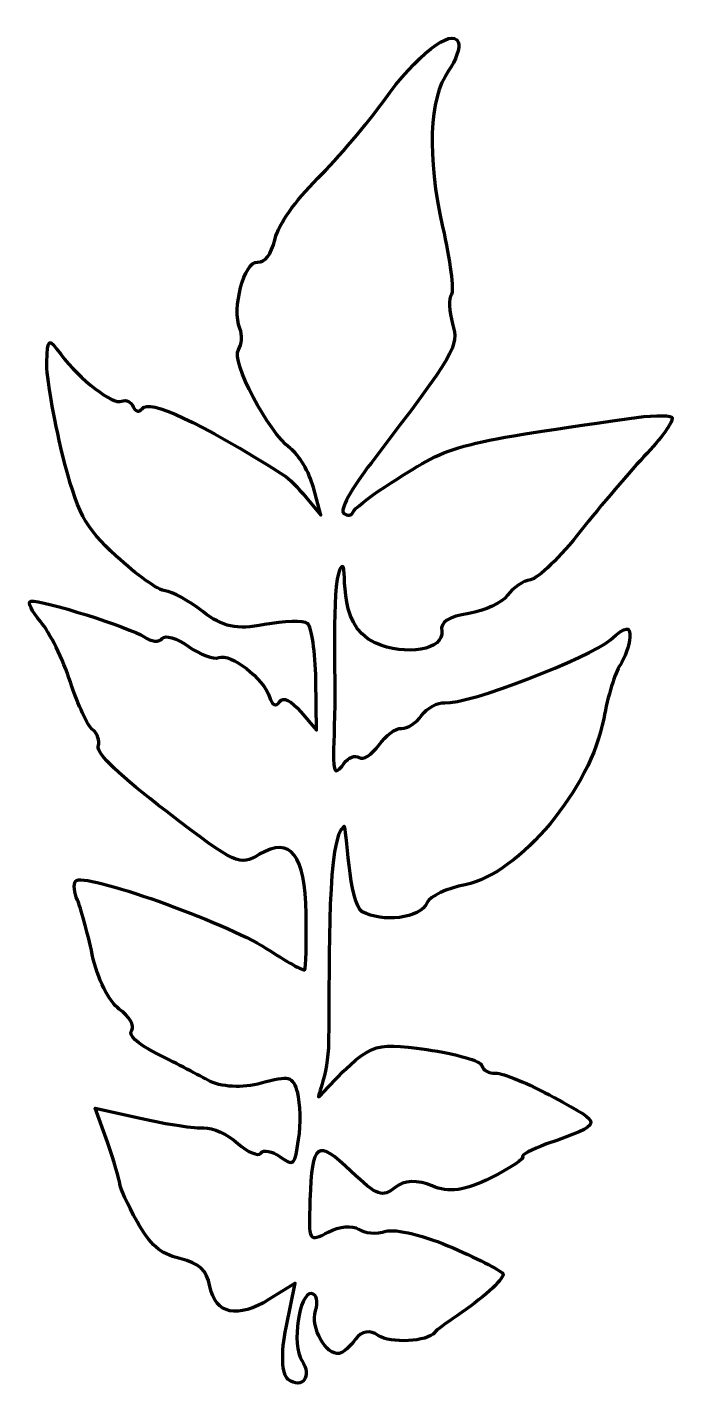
# Model space of a CAD drawing. Header units: centimetres. Extents: x -3.8 to 3.8, y -7.9 to 7.9.
import ezdxf

# ---------------------------------------------------------------- set-up
doc = ezdxf.new("R2010")
doc.units = ezdxf.units.CM
doc.header["$MEASUREMENT"] = 0
doc.layers.add('Layer 1', color=7, linetype='Continuous')

msp = doc.modelspace()

# ---------------------------------------------------------------- linework, layer by layer
at = {"layer": 'Layer 1', "color": 56, "lineweight": 100}
msp.add_open_spline([(1.18609, -6.23688), (0.86565, -6.09704), (0.51533, -6.01049), (0.40761, -6.04454), (0.40761, -6.04454), (0.29988, -6.07859), (0.1566, -6.06703), (0.0892, -6.01885), (0.0892, -6.01885), (0.02181, -5.97067), (-0.13669, -5.98608), (-0.26301, -6.05309), (-0.26301, -6.05309), (-0.48924, -6.17309), (-0.49242, -6.16757), (-0.475, -5.68391), (-0.475, -5.68391), (-0.45063, -5.00717), (-0.39718, -4.96987), (0.00456, -5.34928), (0.00456, -5.34928), (0.30675, -5.63467), (0.36652, -5.65648), (0.5127, -5.53474), (0.5127, -5.53474), (0.61211, -5.45195), (0.78443, -5.44454), (0.94355, -5.51621), (0.94355, -5.51621), (1.13082, -5.60056), (1.33131, -5.57343), (1.62593, -5.42387), (1.62593, -5.42387), (1.85539, -5.30739), (2.02243, -5.1973), (1.99713, -5.17921), (1.99713, -5.17921), (1.97183, -5.16112), (2.09625, -5.09424), (2.27361, -5.03058), (2.27361, -5.03058), (2.94332, -4.79021), (2.94091, -4.8052), (2.36066, -4.49013), (2.36066, -4.49013), (2.06676, -4.33055), (1.76136, -4.20427), (1.68199, -4.20952), (1.68199, -4.20952), (1.60262, -4.21476), (1.53033, -4.17486), (1.52135, -4.12085), (1.52135, -4.12085), (1.51237, -4.06684), (1.22395, -3.98345), (0.88042, -3.93554), (0.88042, -3.93554), (0.23852, -3.84602), (0.2296, -3.84991), (-0.36395, -4.47806), (-0.36395, -4.47806), (-0.41611, -4.53326), (-0.26326, -4.24589), (-0.25897, -3.84485), (-0.25897, -3.84485), (-0.24766, -2.78827), (-0.2767, -1.47118), (-0.07882, -1.34201), (-0.07882, -1.34201), (-0.04635, -1.32081), (-0.02371, -2.25083), (0.13163, -2.3348), (0.13163, -2.3348), (0.36105, -2.45882), (0.80355, -2.42073), (0.88789, -2.22668), (0.88789, -2.22668), (0.91885, -2.15546), (1.11739, -2.06288), (1.32911, -2.02094), (1.32911, -2.02094), (1.95723, -1.89652), (2.78822, -0.90032), (2.93579, -0.09483), (2.93579, -0.09483), (2.98368, 0.16655), (3.06948, 0.44686), (3.12647, 0.52807), (3.12647, 0.52807), (3.18346, 0.60928), (3.23455, 0.75457), (3.24, 0.85094), (3.24, 0.85094), (3.24768, 0.98659), (3.19697, 0.98019), (3.01544, 0.82259), (3.01544, 0.82259), (2.76722, 0.6071), (1.35717, 0.06966), (1.09136, 0.08923), (1.09136, 0.08923), (1.00499, 0.09559), (0.88363, 0.02987), (0.82166, -0.05681), (0.82166, -0.05681), (0.7597, -0.14349), (0.65494, -0.21079), (0.58885, -0.20635), (0.58885, -0.20635), (0.52277, -0.20191), (0.40327, -0.28982), (0.3233, -0.4017), (0.3233, -0.4017), (0.24333, -0.51358), (0.1404, -0.57831), (0.09457, -0.54555), (0.09457, -0.54555), (0.04874, -0.51279), (-0.02897, -0.54223), (-0.07812, -0.61098), (-0.07812, -0.61098), (-0.24175, -0.8399), (-0.19937, -0.62547), (-0.18733, 0.06343), (-0.18733, 0.06343), (-0.17976, 0.49689), (-0.22613, 1.57746), (-0.10762, 1.67007), (-0.10762, 1.67007), (-0.01839, 1.73979), (-0.20002, 1.00273), (0.2814, 0.78589), (0.2814, 0.78589), (0.6347, 0.62676), (1.09051, 0.70655), (1.0548, 0.92127), (1.0548, 0.92127), (1.03726, 1.02676), (1.13147, 1.08875), (1.36947, 1.12833), (1.36947, 1.12833), (1.55631, 1.1594), (1.75865, 1.25403), (1.81911, 1.33861), (1.81911, 1.33861), (1.87957, 1.42319), (2.00009, 1.50421), (2.08692, 1.51865), (2.08692, 1.51865), (2.17376, 1.53309), (2.43539, 1.7868), (2.66834, 2.08245), (2.66834, 2.08245), (2.90128, 2.3781), (3.24917, 2.7864), (3.44143, 2.98979), (3.44143, 2.98979), (3.63369, 3.19318), (3.76126, 3.38085), (3.72491, 3.40683), (3.72491, 3.40683), (3.68856, 3.43281), (3.46583, 3.4259), (3.22995, 3.39148), (3.22995, 3.39148), (1.10384, 3.08121), (1.18871, 3.10501), (0.39788, 2.5972), (0.39788, 2.5972), (0.20303, 2.47208), (0.03386, 2.33804), (0.02193, 2.29933), (0.02193, 2.29933), (0.01001, 2.26062), (-0.03725, 2.25575), (-0.08308, 2.28851), (-0.08308, 2.28851), (-0.13183, 2.32336), (0.00131, 2.5678), (0.23778, 2.87758), (0.23778, 2.87758), (1.22745, 4.17407), (1.25408, 4.21964), (1.18039, 4.49038), (1.18039, 4.49038), (1.14154, 4.63313), (1.1354, 4.78581), (1.16675, 4.82967), (1.16675, 4.82967), (1.1981, 4.87353), (1.15274, 5.22621), (1.06594, 5.61341), (1.06594, 5.61341), (0.88215, 6.43327), (0.90714, 7.10651), (1.13315, 7.42397), (1.13315, 7.42397), (1.22108, 7.54747), (1.27204, 7.6986), (1.24641, 7.7598), (1.24641, 7.7598), (1.17444, 7.93163), (0.75686, 7.60293), (0.38158, 7.07905), (0.38158, 7.07905), (0.19507, 6.81868), (-0.14866, 6.41359), (-0.38225, 6.17884), (-0.38225, 6.17884), (-0.65832, 5.90141), (-0.8325, 5.65499), (-0.87991, 5.47477), (-0.87991, 5.47477), (-0.93042, 5.28278), (-0.99313, 5.20022), (-1.08381, 5.20631), (-1.08381, 5.20631), (-1.2372, 5.21661), (-1.38423, 4.66615), (-1.28973, 4.43535), (-1.28973, 4.43535), (-1.25767, 4.35706), (-1.26498, 4.24609), (-1.30596, 4.18875), (-1.30596, 4.18875), (-1.39661, 4.06194), (-0.95949, 3.23084), (-0.70409, 3.04438), (-0.70409, 3.04438), (-0.60292, 2.97052), (-0.48169, 2.76573), (-0.43469, 2.58927), (-0.43469, 2.58927), (-0.43469, 2.58927), (-0.34924, 2.26845), (-0.34924, 2.26845), (-0.34924, 2.26845), (-0.34924, 2.26845), (-0.5184, 2.47216), (-0.5184, 2.47216), (-0.5184, 2.47216), (-0.61144, 2.5842), (-0.72671, 2.70037), (-0.77456, 2.73032), (-0.77456, 2.73032), (-1.77358, 3.35554), (-2.34091, 3.62161), (-2.4248, 3.50425), (-2.4248, 3.50425), (-2.45689, 3.45935), (-2.50264, 3.46915), (-2.52645, 3.52601), (-2.52645, 3.52601), (-2.55027, 3.58288), (-2.61112, 3.61208), (-2.66168, 3.59091), (-2.66168, 3.59091), (-2.76691, 3.54684), (-3.1457, 3.83925), (-3.36823, 4.13635), (-3.36823, 4.13635), (-3.51436, 4.33145), (-3.51942, 4.32863), (-3.53048, 4.04566), (-3.53048, 4.04566), (-3.53676, 3.88503), (-3.45414, 3.40097), (-3.34688, 2.96997), (-3.34688, 2.96997), (-3.17912, 2.2959), (-3.09213, 2.13127), (-2.72468, 1.79244), (-2.72468, 1.79244), (-2.48974, 1.5758), (-2.23387, 1.39427), (-2.15609, 1.38905), (-2.15609, 1.38905), (-2.07831, 1.38383), (-1.88102, 1.27588), (-1.71767, 1.14917), (-1.71767, 1.14917), (-1.48499, 0.96867), (-1.33053, 0.93577), (-1.00441, 0.99721), (-1.00441, 0.99721), (-0.77547, 1.04034), (-0.54933, 1.04568), (-0.5019, 1.00907), (-0.5019, 1.00907), (-0.45446, 0.97246), (-0.41195, 0.67897), (-0.40744, 0.35688), (-0.40744, 0.35688), (-0.40744, 0.35688), (-0.39923, -0.22875), (-0.39923, -0.22875), (-0.39923, -0.22875), (-0.39923, -0.22875), (-0.57975, -0.01629), (-0.57975, -0.01629), (-0.57975, -0.01629), (-0.69589, 0.1204), (-0.78452, 0.16225), (-0.82827, 0.10105), (-0.82827, 0.10105), (-0.87285, 0.03868), (-0.91283, 0.05857), (-0.94437, 0.15881), (-0.94437, 0.15881), (-1.0107, 0.36959), (-1.39891, 0.67107), (-1.53213, 0.61527), (-1.53213, 0.61527), (-1.59229, 0.59008), (-1.75179, 0.6483), (-1.88658, 0.74465), (-1.88658, 0.74465), (-2.02137, 0.841), (-2.15846, 0.88233), (-2.19122, 0.8365), (-2.19122, 0.8365), (-2.22398, 0.79067), (-2.31729, 0.79885), (-2.39856, 0.85469), (-2.39856, 0.85469), (-2.55787, 0.96414), (-3.59282, 1.28871), (-3.71676, 1.26809), (-3.71676, 1.26809), (-3.75818, 1.2612), (-3.70699, 1.15545), (-3.60302, 1.03308), (-3.60302, 1.03308), (-3.49905, 0.91071), (-3.3432, 0.5942), (-3.2567, 0.32972), (-3.2567, 0.32972), (-3.1702, 0.06524), (-3.05369, -0.18385), (-2.99778, -0.2238), (-2.99778, -0.2238), (-2.94188, -0.26376), (-2.91288, -0.35078), (-2.93334, -0.41719), (-2.93334, -0.41719), (-2.95759, -0.49591), (-2.68065, -0.75897), (-2.13758, -1.17308), (-2.13758, -1.17308), (-1.31845, -1.7977), (-1.30061, -1.80592), (-1.06217, -1.66855), (-1.06217, -1.66855), (-0.69601, -1.4576), (-0.52818, -1.67096), (-0.51949, -2.35842), (-0.51949, -2.35842), (-0.51518, -2.69972), (-0.52147, -2.99269), (-0.53348, -3.00945), (-0.53348, -3.00945), (-0.54548, -3.02622), (-0.74746, -2.91446), (-0.98231, -2.76112), (-0.98231, -2.76112), (-1.44875, -2.45655), (-3.11668, -1.86739), (-3.19647, -1.97902), (-3.19647, -1.97902), (-3.22374, -2.01718), (-3.21457, -2.11621), (-3.17609, -2.19909), (-3.17609, -2.19909), (-3.13761, -2.28197), (-3.05967, -2.56715), (-3.00288, -2.83281), (-3.00288, -2.83281), (-2.94349, -3.11062), (-2.81018, -3.37977), (-2.68908, -3.46633), (-2.68908, -3.46633), (-2.57328, -3.5491), (-2.50827, -3.65844), (-2.54461, -3.70928), (-2.54461, -3.70928), (-2.58743, -3.76919), (-2.48848, -3.86326), (-2.26349, -3.97655), (-2.26349, -3.97655), (-2.07253, -4.0727), (-1.80176, -4.21406), (-1.66178, -4.29069), (-1.66178, -4.29069), (-1.51467, -4.37122), (-1.2526, -4.38602), (-1.04071, -4.32577), (-1.04071, -4.32577), (-0.71749, -4.23385), (-0.66739, -4.24716), (-0.61705, -4.43833), (-0.61705, -4.43833), (-0.58565, -4.55757), (-0.58089, -4.80011), (-0.60646, -4.97731), (-0.60646, -4.97731), (-0.65009, -5.2796), (-0.66339, -5.29205), (-0.82177, -5.17883), (-0.82177, -5.17883), (-0.91461, -5.11246), (-1.01555, -5.09311), (-1.04608, -5.13582), (-1.04608, -5.13582), (-1.0766, -5.17852), (-1.19631, -5.128), (-1.31209, -5.02355), (-1.31209, -5.02355), (-1.42787, -4.9191), (-1.60536, -4.83858), (-1.70653, -4.84462), (-1.70653, -4.84462), (-1.80769, -4.85066), (-2.13291, -4.80148), (-2.42923, -4.73533), (-2.42923, -4.73533), (-2.42923, -4.73533), (-2.968, -4.61506), (-2.968, -4.61506), (-2.968, -4.61506), (-2.968, -4.61506), (-2.82787, -5.01092), (-2.82787, -5.01092), (-2.82787, -5.01092), (-2.7508, -5.22864), (-2.68642, -5.44457), (-2.68481, -5.49076), (-2.68481, -5.49076), (-2.6832, -5.53695), (-2.5925, -5.73408), (-2.48326, -5.92884), (-2.48326, -5.92884), (-2.32707, -6.2073), (-2.2212, -6.29964), (-1.98767, -6.36108), (-1.98767, -6.36108), (-1.74882, -6.42392), (-1.68021, -6.48737), (-1.63706, -6.68527), (-1.63706, -6.68527), (-1.56654, -7.00878), (-1.31853, -7.06188), (-0.94705, -6.83301), (-0.94705, -6.83301), (-0.94705, -6.83301), (-0.64605, -6.64756), (-0.64605, -6.64756), (-0.64605, -6.64756), (-0.64605, -6.64756), (-0.752, -7.15937), (-0.752, -7.15937), (-0.752, -7.15937), (-0.81266, -7.45243), (-0.80252, -7.71081), (-0.72826, -7.76388), (-0.72826, -7.76388), (-0.56107, -7.88339), (-0.44766, -7.72714), (-0.56866, -7.54398), (-0.56866, -7.54398), (-0.68957, -7.36095), (-0.60324, -6.75676), (-0.45757, -6.76654), (-0.45757, -6.76654), (-0.39649, -6.77064), (-0.37493, -6.86171), (-0.40966, -6.96892), (-0.40966, -6.96892), (-0.47191, -7.16108), (-0.28964, -7.48702), (-0.13439, -7.46121), (-0.13439, -7.46121), (-0.09054, -7.45392), (-0.00552, -7.3792), (0.05454, -7.29518), (0.05454, -7.29518), (0.12098, -7.20224), (0.22396, -7.18545), (0.31749, -7.2523), (0.31749, -7.2523), (0.4542, -7.35002), (0.89524, -7.32669), (0.97354, -7.2176), (0.97354, -7.2176), (0.98992, -7.19468), (1.10603, -7.1077), (1.23146, -7.02423), (1.23146, -7.02423), (1.51783, -6.83365), (1.77083, -6.60655), (1.76963, -6.54115), (1.76963, -6.54115), (1.76913, -6.51365), (1.50653, -6.37674), (1.18609, -6.2369), (1.18609, -6.2369), (1.18609, -6.2369), (1.18609, -6.23688), (1.18609, -6.23688)], degree=3, knots=[0, 0, 0, 0, 0.0078125, 0.0078125, 0.0078125, 0.0078125, 0.015625, 0.015625, 0.015625, 0.015625, 0.0234375, 0.0234375, 0.0234375, 0.0234375, 0.03125, 0.03125, 0.03125, 0.03125, 0.0390625, 0.0390625, 0.0390625, 0.0390625, 0.046875, 0.046875, 0.046875, 0.046875, 0.0546875, 0.0546875, 0.0546875, 0.0546875, 0.0625, 0.0625, 0.0625, 0.0625, 0.0703125, 0.0703125, 0.0703125, 0.0703125, 0.078125, 0.078125, 0.078125, 0.078125, 0.0859375, 0.0859375, 0.0859375, 0.0859375, 0.09375, 0.09375, 0.09375, 0.09375, 0.1015625, 0.1015625, 0.1015625, 0.1015625, 0.109375, 0.109375, 0.109375, 0.109375, 0.1171875, 0.1171875, 0.1171875, 0.1171875, 0.125, 0.125, 0.125, 0.125, 0.1328125, 0.1328125, 0.1328125, 0.1328125, 0.140625, 0.140625, 0.140625, 0.140625, 0.1484375, 0.1484375, 0.1484375, 0.1484375, 0.15625, 0.15625, 0.15625, 0.15625, 0.1640625, 0.1640625, 0.1640625, 0.1640625, 0.171875, 0.171875, 0.171875, 0.171875, 0.1796875, 0.1796875, 0.1796875, 0.1796875, 0.1875, 0.1875, 0.1875, 0.1875, 0.1953125, 0.1953125, 0.1953125, 0.1953125, 0.203125, 0.203125, 0.203125, 0.203125, 0.2109375, 0.2109375, 0.2109375, 0.2109375, 0.21875, 0.21875, 0.21875, 0.21875, 0.2265625, 0.2265625, 0.2265625, 0.2265625, 0.234375, 0.234375, 0.234375, 0.234375, 0.2421875, 0.2421875, 0.2421875, 0.2421875, 0.25, 0.25, 0.25, 0.25, 0.2578125, 0.2578125, 0.2578125, 0.2578125, 0.265625, 0.265625, 0.265625, 0.265625, 0.2734375, 0.2734375, 0.2734375, 0.2734375, 0.28125, 0.28125, 0.28125, 0.28125, 0.2890625, 0.2890625, 0.2890625, 0.2890625, 0.296875, 0.296875, 0.296875, 0.296875, 0.3046875, 0.3046875, 0.3046875, 0.3046875, 0.3125, 0.3125, 0.3125, 0.3125, 0.3203125, 0.3203125, 0.3203125, 0.3203125, 0.328125, 0.328125, 0.328125, 0.328125, 0.3359375, 0.3359375, 0.3359375, 0.3359375, 0.34375, 0.34375, 0.34375, 0.34375, 0.3515625, 0.3515625, 0.3515625, 0.3515625, 0.359375, 0.359375, 0.359375, 0.359375, 0.3671875, 0.3671875, 0.3671875, 0.3671875, 0.375, 0.375, 0.375, 0.375, 0.3828125, 0.3828125, 0.3828125, 0.3828125, 0.390625, 0.390625, 0.390625, 0.390625, 0.3984375, 0.3984375, 0.3984375, 0.3984375, 0.40625, 0.40625, 0.40625, 0.40625, 0.4140625, 0.4140625, 0.4140625, 0.4140625, 0.421875, 0.421875, 0.421875, 0.421875, 0.4296875, 0.4296875, 0.4296875, 0.4296875, 0.4375, 0.4375, 0.4375, 0.4375, 0.4453125, 0.4453125, 0.4453125, 0.4453125, 0.453125, 0.453125, 0.453125, 0.453125, 0.4609375, 0.4609375, 0.4609375, 0.4609375, 0.46875, 0.46875, 0.46875, 0.46875, 0.4765625, 0.4765625, 0.4765625, 0.4765625, 0.484375, 0.484375, 0.484375, 0.484375, 0.4921875, 0.4921875, 0.4921875, 0.4921875, 0.5, 0.5, 0.5, 0.5, 0.5078125, 0.5078125, 0.5078125, 0.5078125, 0.515625, 0.515625, 0.515625, 0.515625, 0.5234375, 0.5234375, 0.5234375, 0.5234375, 0.53125, 0.53125, 0.53125, 0.53125, 0.5390625, 0.5390625, 0.5390625, 0.5390625, 0.546875, 0.546875, 0.546875, 0.546875, 0.5546875, 0.5546875, 0.5546875, 0.5546875, 0.5625, 0.5625, 0.5625, 0.5625, 0.5703125, 0.5703125, 0.5703125, 0.5703125, 0.578125, 0.578125, 0.578125, 0.578125, 0.5859375, 0.5859375, 0.5859375, 0.5859375, 0.59375, 0.59375, 0.59375, 0.59375, 0.6015625, 0.6015625, 0.6015625, 0.6015625, 0.609375, 0.609375, 0.609375, 0.609375, 0.6171875, 0.6171875, 0.6171875, 0.6171875, 0.625, 0.625, 0.625, 0.625, 0.6328125, 0.6328125, 0.6328125, 0.6328125, 0.640625, 0.640625, 0.640625, 0.640625, 0.6484375, 0.6484375, 0.6484375, 0.6484375, 0.65625, 0.65625, 0.65625, 0.65625, 0.6640625, 0.6640625, 0.6640625, 0.6640625, 0.671875, 0.671875, 0.671875, 0.671875, 0.6796875, 0.6796875, 0.6796875, 0.6796875, 0.6875, 0.6875, 0.6875, 0.6875, 0.6953125, 0.6953125, 0.6953125, 0.6953125, 0.703125, 0.703125, 0.703125, 0.703125, 0.7109375, 0.7109375, 0.7109375, 0.7109375, 0.71875, 0.71875, 0.71875, 0.71875, 0.7265625, 0.7265625, 0.7265625, 0.7265625, 0.734375, 0.734375, 0.734375, 0.734375, 0.7421875, 0.7421875, 0.7421875, 0.7421875, 0.75, 0.75, 0.75, 0.75, 0.7578125, 0.7578125, 0.7578125, 0.7578125, 0.765625, 0.765625, 0.765625, 0.765625, 0.7734375, 0.7734375, 0.7734375, 0.7734375, 0.78125, 0.78125, 0.78125, 0.78125, 0.7890625, 0.7890625, 0.7890625, 0.7890625, 0.796875, 0.796875, 0.796875, 0.796875, 0.8046875, 0.8046875, 0.8046875, 0.8046875, 0.8125, 0.8125, 0.8125, 0.8125, 0.8203125, 0.8203125, 0.8203125, 0.8203125, 0.828125, 0.828125, 0.828125, 0.828125, 0.8359375, 0.8359375, 0.8359375, 0.8359375, 0.84375, 0.84375, 0.84375, 0.84375, 0.8515625, 0.8515625, 0.8515625, 0.8515625, 0.859375, 0.859375, 0.859375, 0.859375, 0.8671875, 0.8671875, 0.8671875, 0.8671875, 0.875, 0.875, 0.875, 0.875, 0.8828125, 0.8828125, 0.8828125, 0.8828125, 0.890625, 0.890625, 0.890625, 0.890625, 0.8984375, 0.8984375, 0.8984375, 0.8984375, 0.90625, 0.90625, 0.90625, 0.90625, 0.9140625, 0.9140625, 0.9140625, 0.9140625, 0.921875, 0.921875, 0.921875, 0.921875, 0.9296875, 0.9296875, 0.9296875, 0.9296875, 0.9375, 0.9375, 0.9375, 0.9375, 0.9453125, 0.9453125, 0.9453125, 0.9453125, 0.953125, 0.953125, 0.953125, 0.953125, 0.9609375, 0.9609375, 0.9609375, 0.9609375, 0.96875, 0.96875, 0.96875, 0.96875, 0.9765625, 0.9765625, 0.9765625, 0.9765625, 0.984375, 0.984375, 0.984375, 0.984375, 1, 1, 1, 1], dxfattribs=at)

doc.saveas('drawing.dxf')
